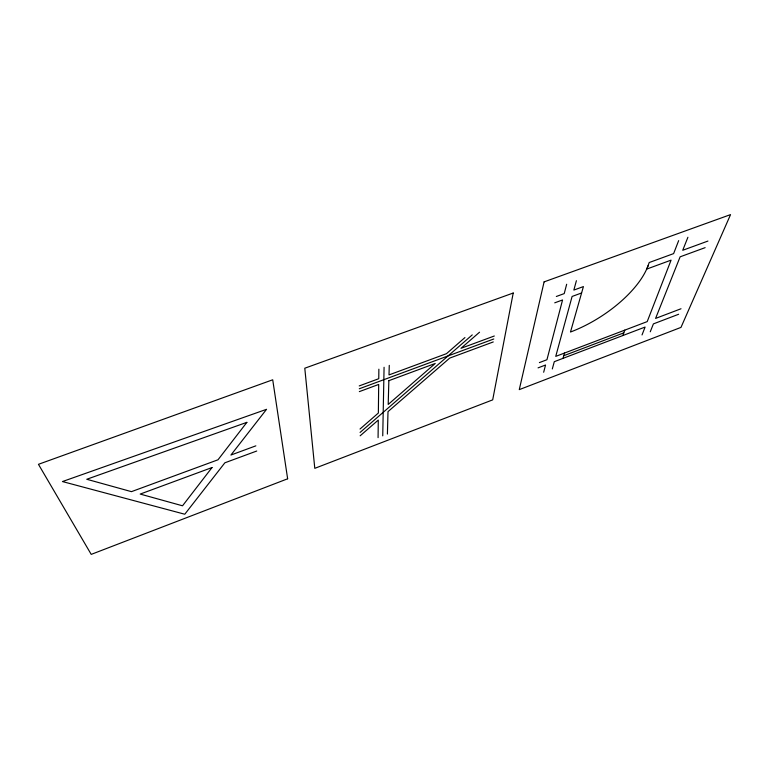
<?xml version="1.0" encoding="UTF-8"?>
<svg xmlns="http://www.w3.org/2000/svg" width="769" height="769" viewBox="0 0 769 769"><rect width="100%" height="100%" fill="white"/><g stroke="black" fill="none" stroke-linecap="round" stroke-linejoin="round"><path stroke-width="1.15" d="M378.079 437.648L378.281 420.076L360.152 435.802M378.867 369.187L378.761 378.704L359.229 385.923M382.741 435.85L384.077 367.274M387.403 434.072L388.009 411.626L449.702 358.104L493.265 341.945M389.268 365.371L389.008 374.916L446.462 353.682L464.937 337.572M543.664 372.254L545.557 365.015L538.06 367.87M566.666 284.251L564.225 293.595L556.333 296.478M552.315 368.947L554.295 361.68L645.095 327.056L642.028 334.938M576.404 280.704L573.847 290.076L583.421 286.577L570.483 332.025A77.688 34.595 -32.8 0 0 648.027 265.795M562.995 358.364L564.504 353.048M622.832 335.544L624.793 330.132M678.662 240.62L673.615 253.607L649.199 262.537L646.854 269.035L671.077 260.143L647.21 321.605L555.737 356.383L572.098 296.459L581.595 292.97M650.257 331.785L653.41 323.884L678.652 314.261M687.909 237.265L682.728 250.281L707.941 241.062M360.027 429.025L378.358 413.04L378.694 384.442L359.334 391.623M360.084 432.438L472.253 334.89M479.539 332.208L460.977 348.319L494.313 335.995M539.386 362.603L546.942 359.729L562.562 299.958L554.728 302.832M681.007 308.763L655.582 318.424L680.123 256.827L705.135 247.647M563.744 355.72L623.813 332.852M359.277 388.778L493.785 338.985M255.856 445.847L230.921 455.037L266.555 409.31L62.452 481.557L184.781 514.23L224.865 462.803L256.74 451.019M388.854 380.674L388.201 404.456L435.235 363.468L388.854 380.674M513.221 293.018L492.689 399.87L314.79 468.34L304.784 368.216L513.221 293.018M544.096 281.877L519.267 389.633L680.988 327.392L730.55 214.609L544.096 281.877M212.023 467.542L182.532 505.8L140.208 494.073L212.023 467.542M246.868 422.354L218.012 459.785L131.451 491.651L86.762 479.27L246.868 422.354M287.644 478.789L91.213 554.391L38.45 464.313L272.716 379.79L287.644 478.789"/></g></svg>
